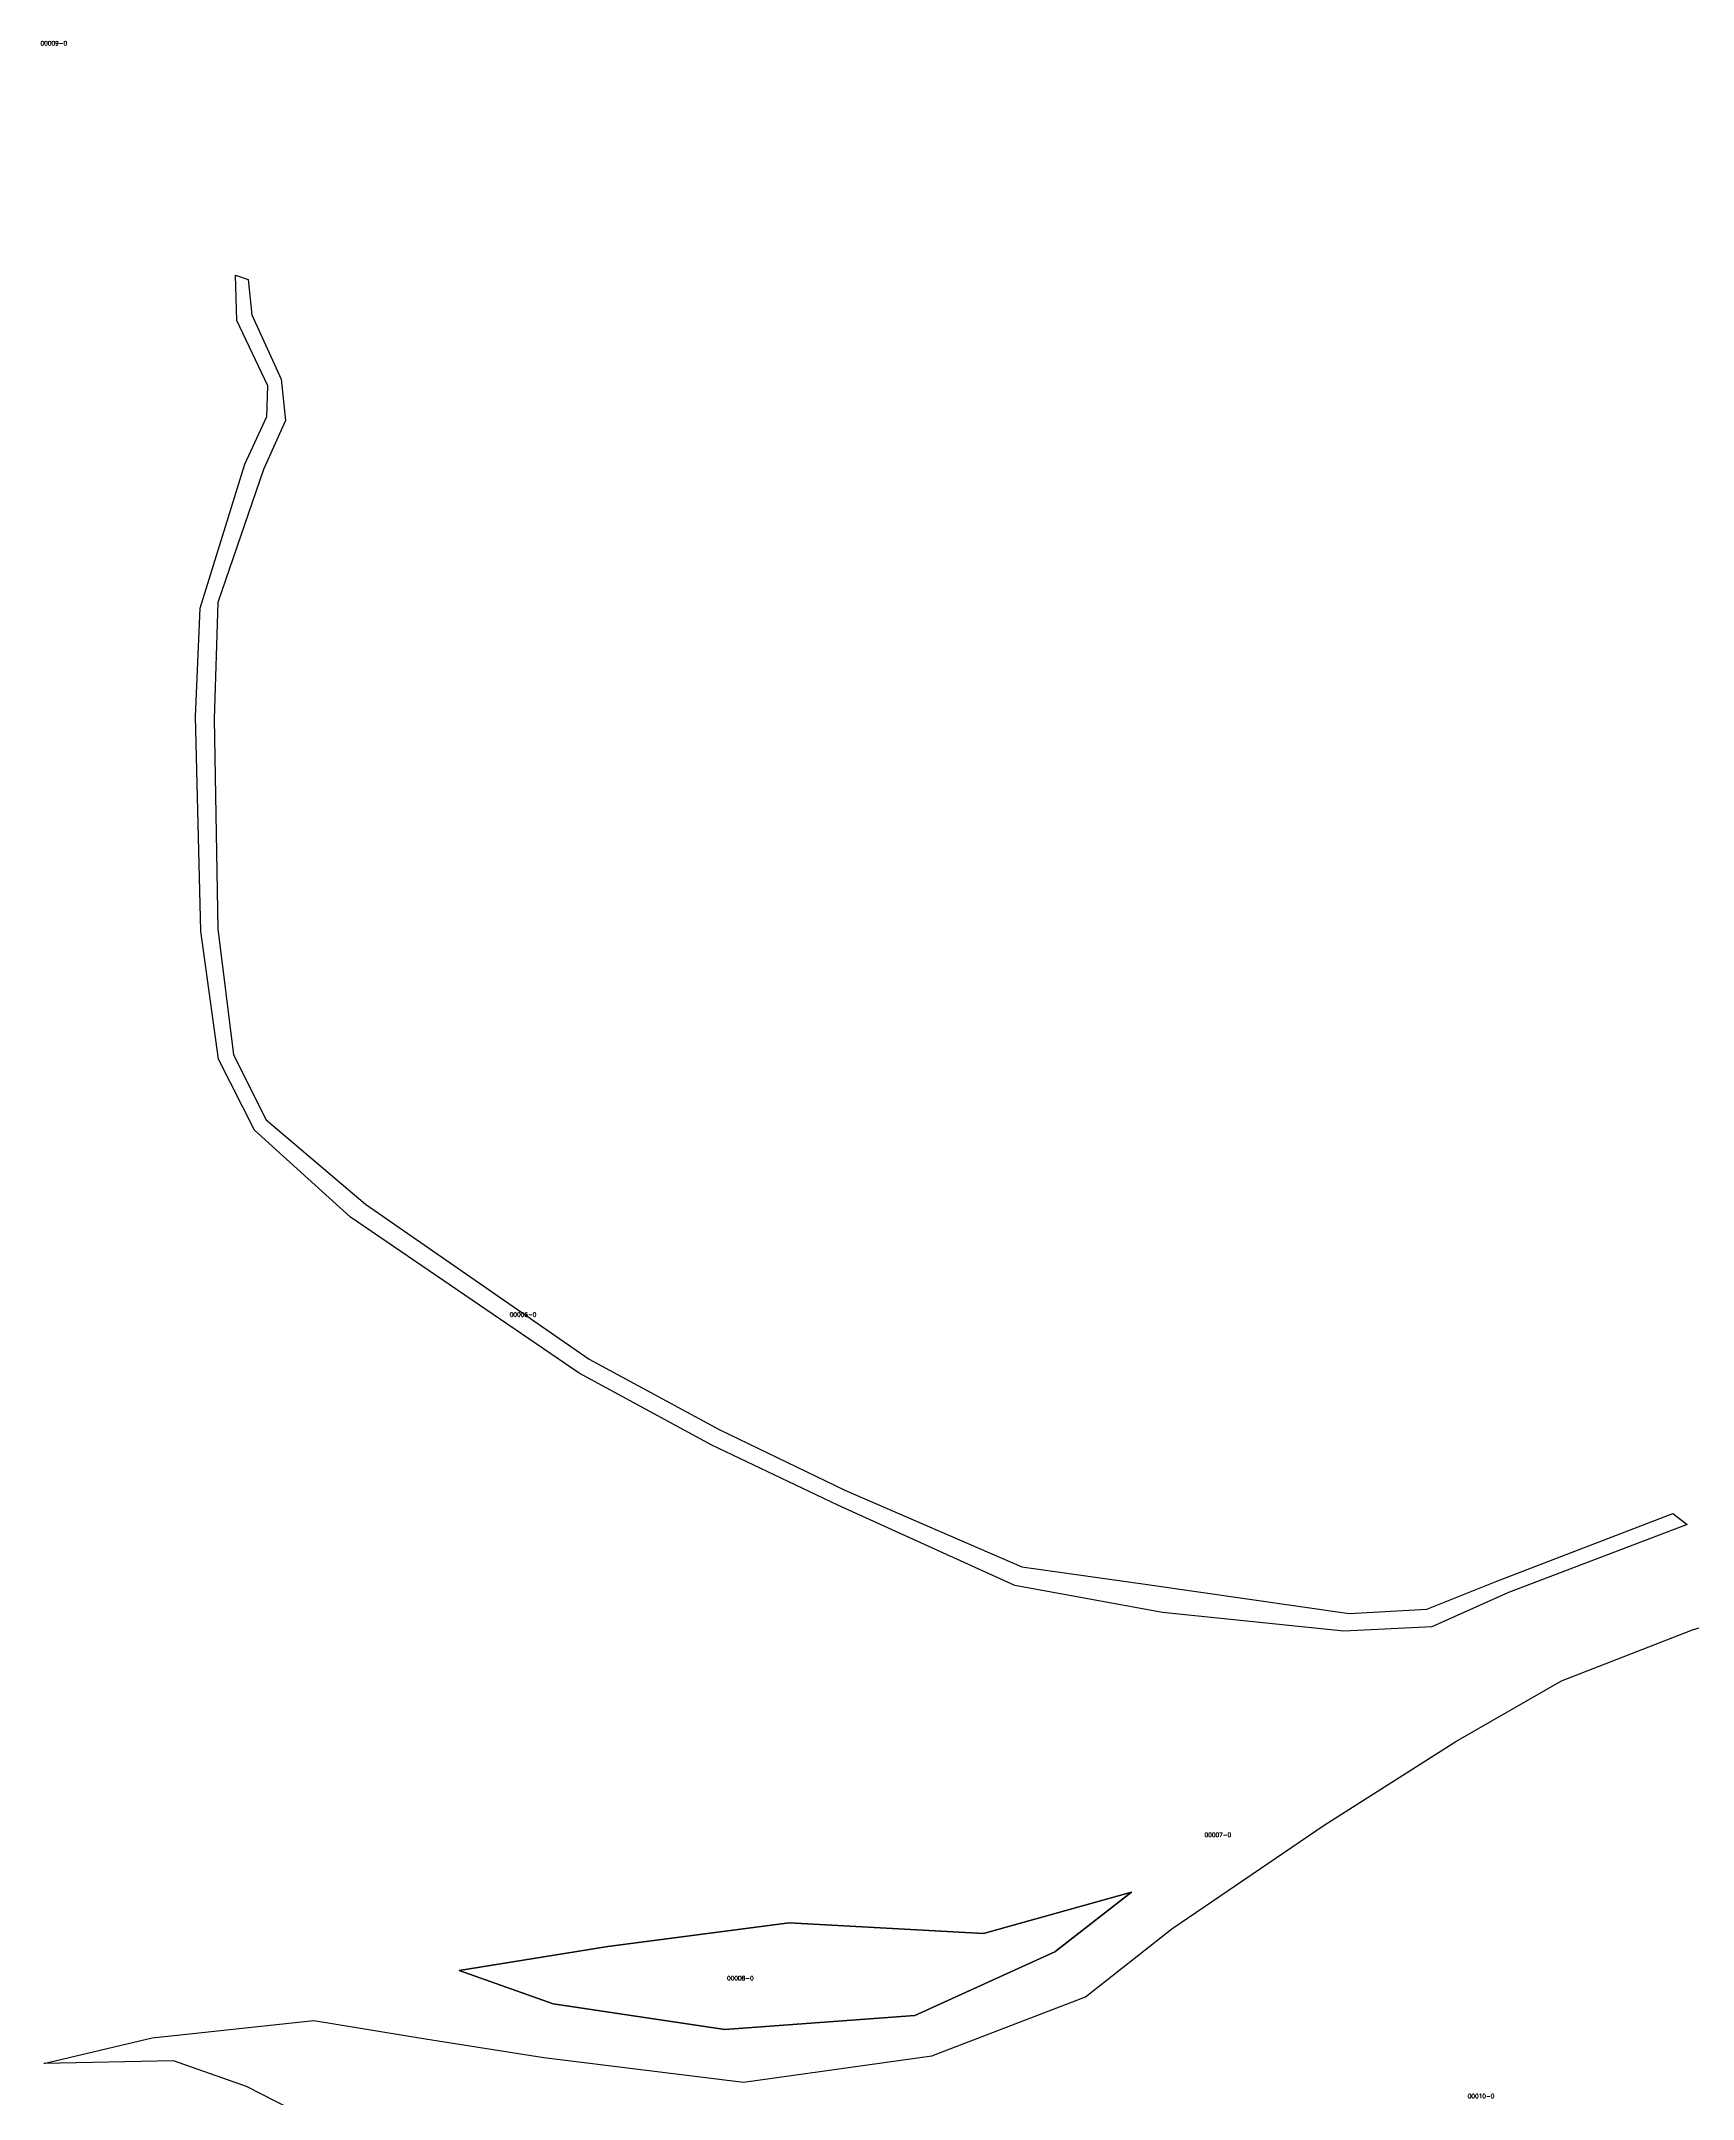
# Model space of a CAD drawing. Header units: metres. Extents: x 7423707 to 7427500, y 4706661 to 4708784.
# Drawn here: x 7423727.4 to 7424116.1, y 4707501.4 to 4707985.7 of the extents above; entities that cross this region are included whole.
import ezdxf

# ---------------------------------------------------------------- set-up
doc = ezdxf.new("R2010")
doc.units = ezdxf.units.M
doc.layers.add('Numrat_Parcelave', color=7, linetype='Continuous')
doc.layers.add('Parcelat_kadastrale2021', color=7, linetype='Continuous')
doc.styles.get("Standard").update_dxf_attribs({"font": 'simplex.shx'})

msp = doc.modelspace()

# ---------------------------------------------------------------- linework, layer by layer
at = {"layer": 'Parcelat_kadastrale2021'}
for points in [[(7424111.4, 4707639.2), (7424114.8, 4707636.58), (7424072.69, 4707620.61), (7424054.68, 4707612.53), (7424033.96, 4707611.5), (7423991.26, 4707615.86), (7423956.56, 4707622.27), (7423914.9, 4707641.14), (7423885.25, 4707655.25), (7423854.01, 4707672.22), (7423800.16, 4707708.91), (7423777.59, 4707729.42), (7423769.12, 4707746.15), (7423764.97, 4707776.23), (7423763.73, 4707826.75), (7423764.76, 4707852.26), (7423775.31, 4707886.14), (7423780.5, 4707897.34), (7423780.7, 4707904.6), (7423773.45, 4707919.95), (7423773.07, 4707930.59), (7423776.08, 4707929.57), (7423776.99, 4707921.32), (7423783.83, 4707906.18), (7423784.87, 4707896.43), (7423779.72, 4707884.91), (7423768.94, 4707853.59), (7423768.1, 4707826.14), (7423768.93, 4707776.78), (7423772.66, 4707747.15), (7423780.31, 4707731.87), (7423803.72, 4707711.98), (7423856.32, 4707675.53), (7423886.96, 4707658.95), (7423916.53, 4707644.71), (7423958.2, 4707626.66), (7423987.79, 4707622.52), (7424035.26, 4707615.67), (7424053.5, 4707616.7), (7424069.99, 4707623.3)], [(7423847.87, 4707523.79), (7423825.73, 4707531.68), (7423860.77, 4707537.28), (7423903.39, 4707542.86), (7423949.17, 4707540.37), (7423983.99, 4707550.12), (7423965.96, 4707536.02), (7423933, 4707521.08), (7423888.25, 4707517.78)]]:
    msp.add_lwpolyline(points, close=True, dxfattribs=at)
for points in [[(7423804.07, 4707489.87), (7423775.71, 4707504.38), (7423758.51, 4707510.39), (7423728.03, 4707509.75), (7423753.53, 4707515.77), (7423791.57, 4707519.9), (7423817.86, 4707515.54), (7423845.64, 4707511.19), (7423892.69, 4707505.38), (7423936.98, 4707511.59), (7423973.2, 4707525.46), (7423993.51, 4707541.43), (7424029.33, 4707565.85), (7424060.36, 4707585.51), (7424085.24, 4707599.81), (7424116.07, 4707611.81), (7424150.82, 4707622.51), (7424182.28, 4707604.49), (7424199.69, 4707588.52), (7424212.9, 4707565.84), (7424239.64, 4707529.96), (7424259.54, 4707504.66), (7424283.94, 4707479.66)], [(7423825.73, 4707531.68), (7423847.87, 4707523.79), (7423888.25, 4707517.78), (7423933, 4707521.08), (7423965.96, 4707536.02), (7423983.99, 4707550.12), (7423949.17, 4707540.37), (7423903.39, 4707542.86), (7423860.77, 4707537.28), (7423825.73, 4707531.68)]]:
    msp.add_lwpolyline(points, dxfattribs=at)

# ---------------------------------------------------------------- texts
at = {"layer": 'Numrat_Parcelave'}
for s, p in [('00009-0', (7423727.23, 4707984.69)), ('00006-0', (7423837.66, 4707685.5)), ('00007-0', (7424001.19, 4707563.08)), ('00008-0', (7423888.79, 4707529.35)), ('00010-0', (7424063.14, 4707501.59))]:
    msp.add_text(s, height=1, dxfattribs=at).set_placement(p)

doc.saveas('drawing.dxf')
